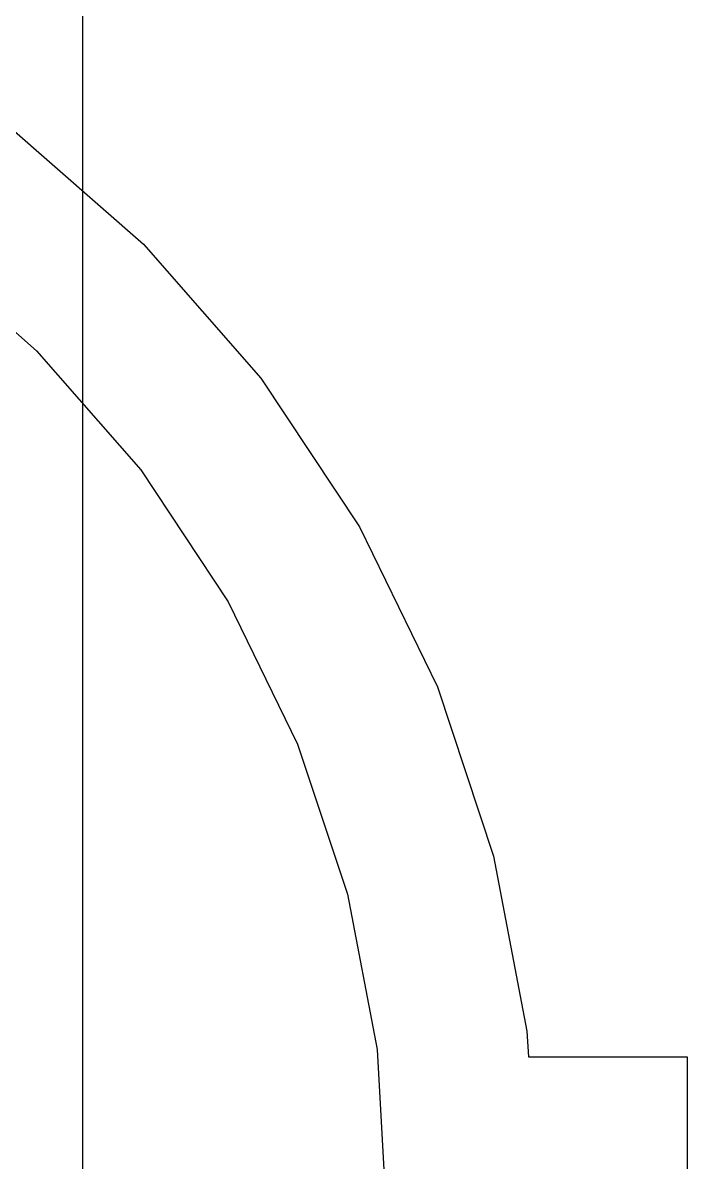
# Model space of a CAD drawing. Extents: x -24961 to 905641, y -154323 to 635957.
# Drawn here: x 394550 to 394991, y -144899 to -144143 of the extents above; entities that cross this region are included whole.
import ezdxf

# ---------------------------------------------------------------- set-up
doc = ezdxf.new("R2010")
doc.units = 0
doc.header["$LTSCALE"] = 1000
doc.header["$MEASUREMENT"] = 0
doc.layers.add('DOTE', color=1, linetype='Continuous')

msp = doc.modelspace()

# ---------------------------------------------------------------- linework, layer by layer
for p, q in [((394541.02, -144212.05), (394630.01, -144289.94)), ((394630.01, -144289.94), (394707.9, -144378.92)), ((394484.76, -144295.7), (394559.14, -144360.81)), ((394559.14, -144360.81), (394628.27, -144439.79)), ((394707.9, -144378.92), (394773.32, -144477.43)), ((394628.27, -144439.79), (394686.35, -144527.22)), ((394773.32, -144477.43), (394825.14, -144583.74)), ((394686.35, -144527.22), (394732.33, -144621.58)), ((394825.14, -144583.74), (394862.42, -144695.96)), ((394732.33, -144621.58), (394765.43, -144721.18)), ((394862.42, -144695.96), (394884.53, -144812.14)), ((394765.43, -144721.18), (394785.05, -144824.3)), ((394884.53, -144812.14), (394885.47, -144829.1)), ((394785.05, -144824.3), (394790.85, -144929.1)), ((394885.47, -144829.1), (394990.85, -144829.1)), ((394990.85, -144829.1), (394990.85, -144929.1))]:
    msp.add_line(p, q)
at = {"layer": 'DOTE'}
msp.add_line((394589.73, -148961.41), (394589.73, -125705.91), dxfattribs=at)

doc.saveas('drawing.dxf')
